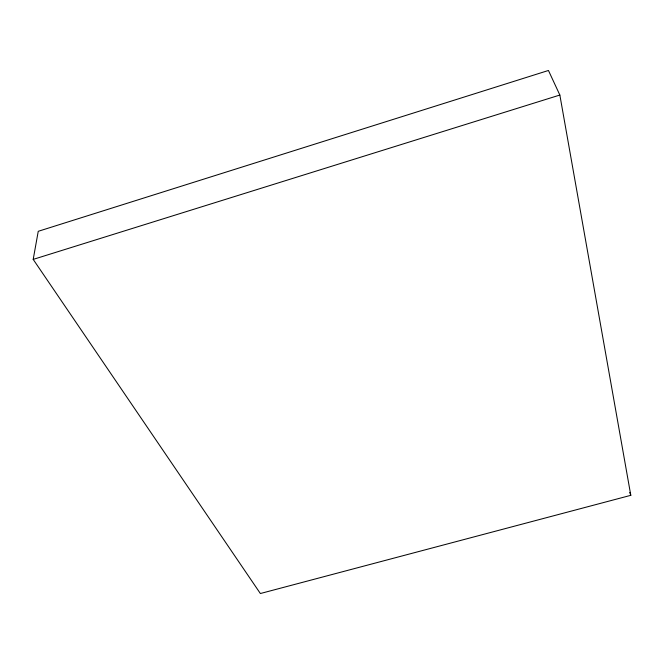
<?xml version="1.0" encoding="UTF-8"?>
<svg xmlns="http://www.w3.org/2000/svg" width="664" height="664" viewBox="0 0 664 664"><rect width="100%" height="100%" fill="white"/><g stroke="black" fill="none" stroke-linecap="round" stroke-linejoin="round"><path stroke-width="1" d="M33.2 259.392L38.246 231.304L548.447 70.475L559.852 95.043L630.8 495.327L260.371 593.525L33.2 259.392L559.852 95.043M629.746 492.456L630.8 495.327"/></g></svg>
